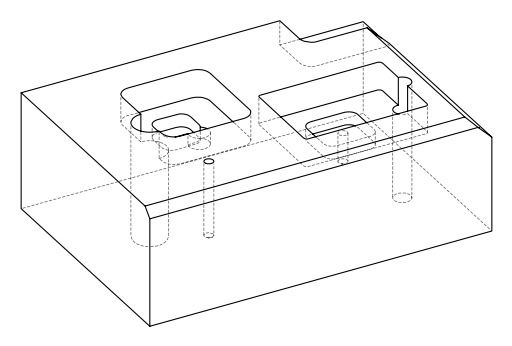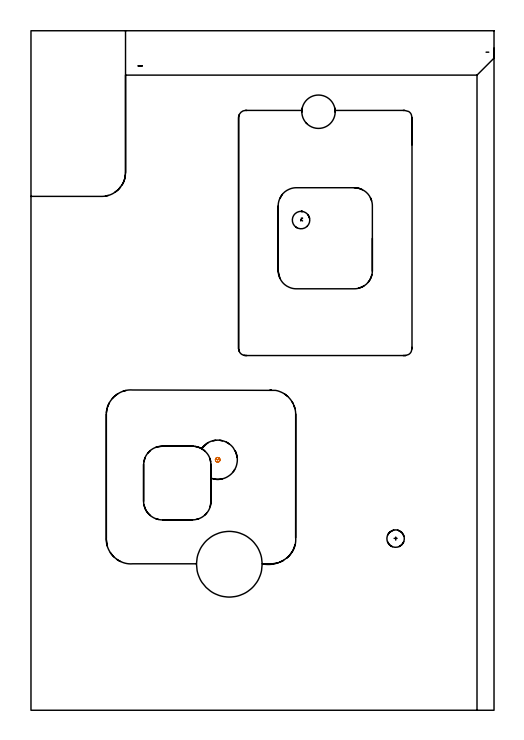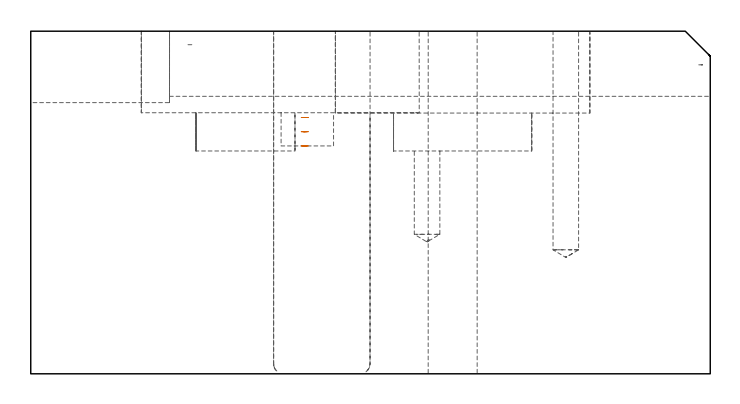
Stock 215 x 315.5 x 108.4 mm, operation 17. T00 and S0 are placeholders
(PLAN: 17 operations, 11 tool changes, 117 min)
(1 SPOT_DRILL | STEP1HOLE | NXT0321_9005460120000 | 0.03 min | 3 mm3)
(2 SPOT_DRILL_1 | STEP1POCKET | NXT0321_9005460120000 | 0.04 min | 4161 mm3)
(3 SPOT_DRILL_2 | STEP1POCKET_1 | NXT0321_9005460120000 | 0.03 min | 0 mm3)
(4 DRILL_BLIND_HOLE_INTO_CENTER | STEP1HOLE | UGT0301_185 | 0.05 min | 269 mm3)
(5 GUN_DRILL_THROUGH_HOLE | STEP1HOLE | UGT0307_002 | 0.52 min | 2793 mm3)
(6 SPADE_DRILL_TO_ENLARGE_THROUGH_HOLE | STEP1HOLE | UGT0306_006 | 0.46 min | 17357 mm3)
(7 DRILL_BLIND_HOLE_INTO_CENTER_1 | STEP1POCKET | UGT0301_476 | 0.13 min | 1427 mm3)
(8 DRILL_BLIND_HOLE_INTO_CENTER_2 | STEP1POCKET_1 | UGT0301_476 | 0.3 min | 3586 mm3)
(9 AREA_MILL | FG_CHAMFER_SURFACE | UGT0205_001 | 7.4 min | 9606 mm3)
(10 AREA_MILL_1 | FG_CHAMFER_SURFACE_1 | UGT0205_001 | 11.1 min | 37676 mm3)
(11 MILL_CORNER_NOTCH_RECTANGULAR | CORNER_NOTCH_RECTANGULAR | UGT0201_136 | Follow Part, ap 5, ae 75% | 3.25 min | 74017 mm3)
(12 MILL_RECTANGULAR_POCKET | POCKET_RECTANGULAR_STRAIGHT | UGT0201_008 | Follow Part, ap 4, ae 75% | 9.04 min | 180164 mm3)
(13 MILL_RECTANGULAR_POCKET_1 | POCKET_RECTANGULAR_STRAIGHT_1 | UGT0201_008 | Follow Part, ap 4, ae 75% | 0.97 min | 12167 mm3)
(14 MILL_RECTANGULAR_POCKET_2 | POCKET_RECTANGULAR_STRAIGHT_2 | NXT0201_008 | Follow Part, ap 1.5, ae 75% | 76.85 min | 231443 mm3)
(15 MILL_RECTANGULAR_POCKET_3 | POCKET_RECTANGULAR_STRAIGHT_3 | UGT0201_008 | Follow Part, ap 4, ae 75% | 1.83 min | 22595 mm3)
(16 MILL_THROUGH_HOLE_FROM_SOLID_MATERIAL | STEP1HOLE_1 | NXT0201_007 | Circular | 4.9 min | 69644 mm3)
(17 MILL_BLIND_HOLE_FROM_SOLID_MATERIAL | STEP1POCKET_2 | UGT0201_008 | Spiral | 0.13 min | 2134 mm3)
(TOOL NXT0321_9005460120000 | NC Spot Drill, 142deg, 12mm, Carbide, Uncoated | D12 PA142 FL30 Z2)
(TOOL UGT0301_185 | Twist Drill 6.3 mm | D6.3 PA118 FL61 Z2)
(TOOL UGT0307_002 | Gun Drill 6 mm | D6 PA130 FL24 Z1)
(TOOL UGT0306_006 | Spade Drill 15.5mm | D15.5 PA132 FL10 Z2)
(TOOL UGT0301_476 | Carbide Drill 8.1 mm | D8.1 PA118 FL75 Z2)
(TOOL UGT0205_001 | Chamfer Mill 20 x 3 x 45 deg. | D20 FL50 Z2)
(TOOL UGT0201_136 | Carbide End Mill 20.0 | D20 FL30 Z4)
(TOOL UGT0201_008 | End Mill 16 mm | D16 FL32 Z4)
(TOOL NXT0201_008 | ENDMILL 6mm [2P460-0600-NA 1630] | D6 FL26 Z6)
(TOOL NXT0201_007 | ENDMILL 25mm [R216.25-25050GCK54P 1620] | D25 R3 FL54 Z5)
(OP 17 MILL_BLIND_HOLE_FROM_SOLID_MATERIAL)
G17 G21 G94 G90
T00 M6
G54
G17 G0 G90 X86.7 Y116.3 S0 M3
G43 Z118.4 H0
Z81.1
G94 G3 X87.25 Y116.85 R0.55 F250.
X86.7 Y117.4 R0.55
X85.6 Y116.3 R1.1
X86.7 Y117.4 R-1.1
X86.15 Y116.85 R0.55
X86.7 Y116.3 R0.55
G0 Z76.6
G3 X87.25 Y116.85 R0.55
X86.7 Y117.4 R0.55
X85.6 Y116.3 R1.1
X86.7 Y117.4 R-1.1
X86.15 Y116.85 R0.55
X86.7 Y116.3 R0.55
G0 Z72.1
G3 X87.25 Y116.85 R0.55
X86.7 Y117.4 R0.55
X85.6 Y116.3 R1.1
X86.7 Y117.4 R-1.1
X86.15 Y116.85 R0.55
X86.7 Y116.3 R0.55
G0 Z118.4
M5
M2
